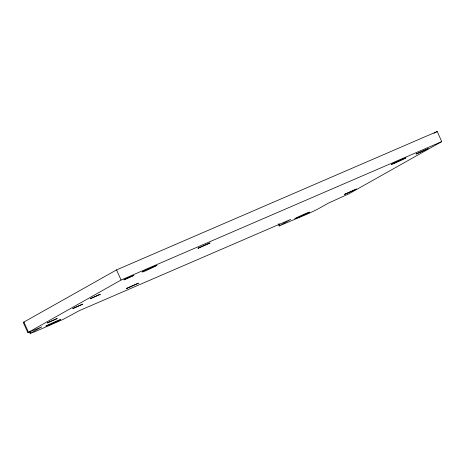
<?xml version="1.0" encoding="UTF-8"?>
<svg xmlns="http://www.w3.org/2000/svg" width="465" height="465" viewBox="0 0 465 465"><rect width="100%" height="100%" fill="white"/><g stroke="black" fill="none" stroke-linecap="round" stroke-linejoin="round"><path stroke-width="0.7" d="M27.854 332.62L23.25 322.425L116.535 269.915L437.21 131.496L441.75 141.598L349.099 193.713L328.412 203.129L317.519 209.256L309.516 213.127L279.163 225.938L290.689 219.41L79.422 310.608L63.101 319.42L34.323 331.964L30.167 333.417L41.693 326.889L27.854 332.62L121.074 280.017L441.75 141.598M434.06 133.269L437.21 131.496M24.07 322.292L23.25 322.425M278.942 223.642L279.796 225.537M278.372 224.13L279.227 226.025M116.535 269.915L121.074 280.017M29.952 331.121L30.8 333.016M29.318 331.522L30.231 333.504M23.884 322.03L28.423 332.132M416.158 154.002L428.091 148.713L416.158 154.002M47.5 322.762L47.221 323.001L57.242 318.49L47.5 322.762M73.052 308.388L72.773 308.632L82.793 304.122L73.052 308.388M90.646 298.495L90.361 298.733L100.388 294.223L90.646 298.495M124.149 279.645L123.87 279.889L133.897 275.379L124.149 279.645M126.84 288.277L126.503 288.567L138.529 283.156L126.84 288.277M198.334 248.06L197.997 248.351L210.029 242.939L198.334 248.06M344.896 194.155L344.559 194.44L356.585 189.034L344.896 194.155M145.301 270.857A8.108 0.296 -24.2 0 0 156.978 265.381A8.108 0.296 -24.2 0 0 146.574 269.723A8.108 0.296 -24.2 0 0 145.301 270.857M297.931 217.579A8.108 0.296 -24.2 0 0 309.609 212.104A8.108 0.296 -24.2 0 0 299.204 216.446A8.108 0.296 -24.2 0 0 297.931 217.579M48.935 325.058A8.108 0.296 -24.2 0 0 60.619 319.583A8.108 0.296 -24.2 0 0 50.214 323.925A8.108 0.296 -24.2 0 0 48.935 325.058M394.291 163.378A8.108 0.296 -24.2 0 0 405.974 157.908A8.108 0.296 -24.2 0 0 395.57 162.244A8.108 0.296 -24.2 0 0 394.291 163.378"/></g></svg>
